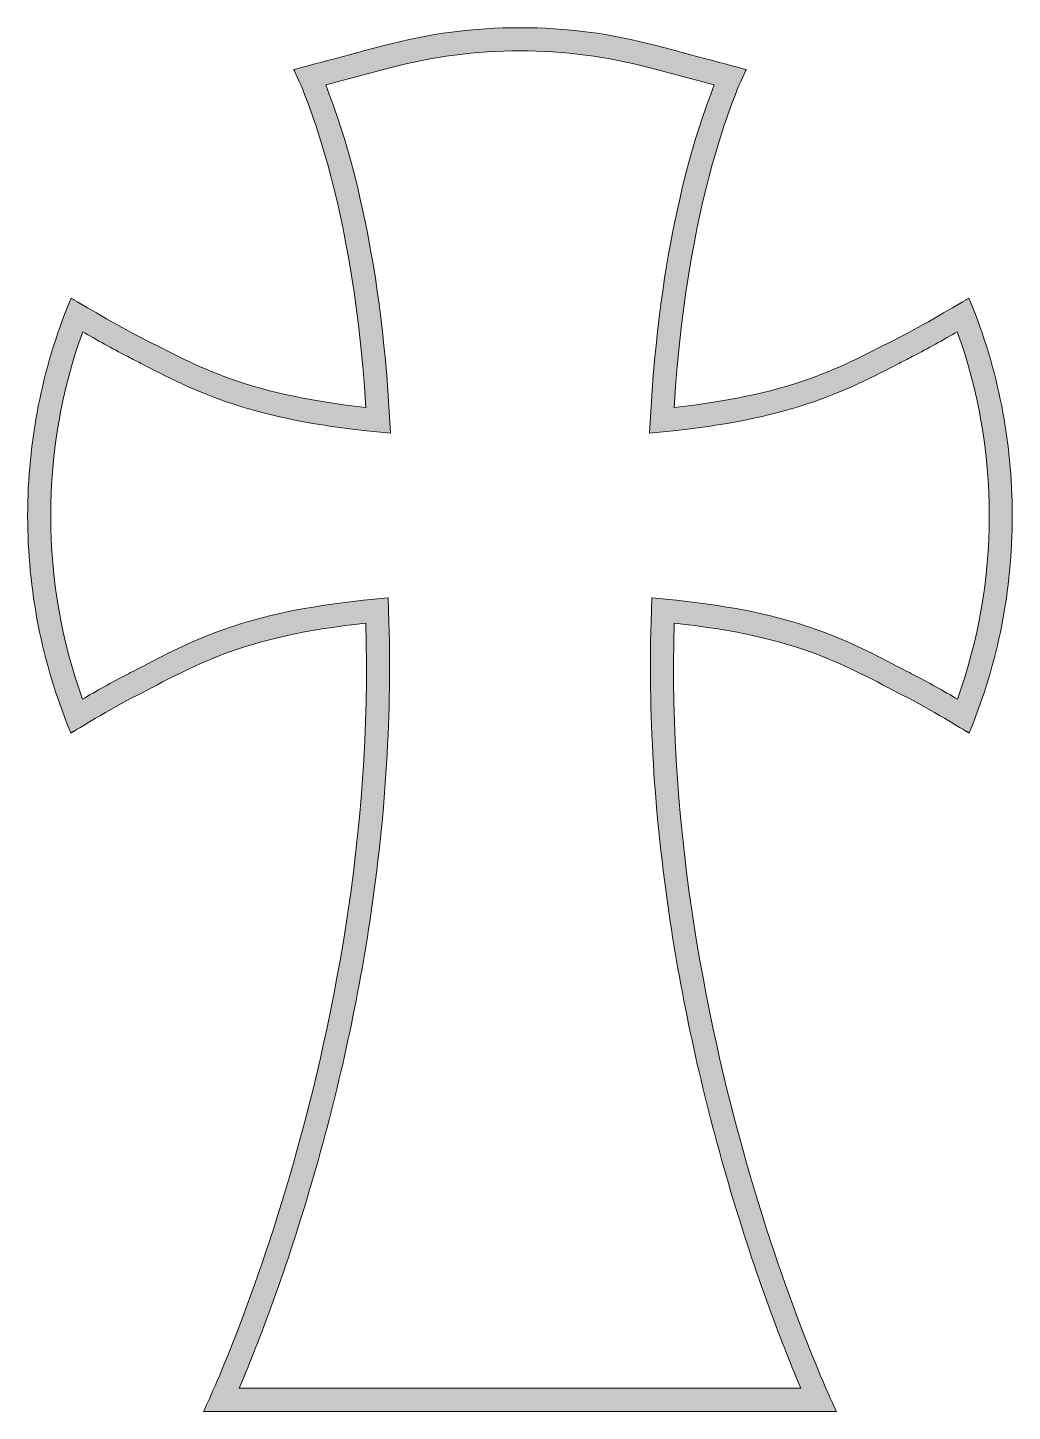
# Model space of a CAD drawing. Header units: millimetres. Extents: x -932 to 251, y -729 to -29.
# Drawn here: x 37.9 to 251.4, y -329.1 to -29.1 of the extents above; entities that cross this region are included whole.
import ezdxf

# ---------------------------------------------------------------- set-up
doc = ezdxf.new("R2010")
doc.units = ezdxf.units.MM
doc.header["$MEASUREMENT"] = 0
doc.layers.add('Layer 6', color=7, linetype='Continuous')

msp = doc.modelspace()

# ---------------------------------------------------------------- hatches: boundary and pattern name
at = {"layer": 'Layer 6'}
h = msp.add_hatch(color=1, dxfattribs=at)
h.dxf.hatch_style = 2
edge = h.paths.add_edge_path()
edge.add_spline(control_points=[(144.66, -29.1), (134.74, -29.1), (124.83, -30.39), (115.17, -32.97), (104.77, -35.74), (95.61, -38.19), (95.61, -38.19), (95.61, -38.19), (108.27, -62.4), (111.24, -111.44), (84.24, -108.53), (73.41, -101.81), (61.49, -95.75), (56.53, -93.22), (47.95, -88.08), (47.86, -88.03), (47.86, -88.03), (47.36, -87.73), (47.36, -87.73), (47.36, -87.73), (47.13, -88.27), (47.13, -88.27), (41.04, -103.08), (37.94, -118.78), (37.94, -134.93), (37.94, -151.04), (41.02, -166.71), (47.09, -181.49), (47.09, -181.49), (47.32, -182.04), (47.32, -182.04), (47.32, -182.04), (47.83, -181.73), (47.83, -181.73), (47.91, -181.68), (56.08, -176.66), (61.6, -173.86), (73.64, -167.74), (83.95, -161.06), (111.24, -158.22), (113.97, -250.43), (76.08, -329.1), (76.08, -329.1), (76.08, -329.1), (144.62, -329.1), (144.62, -329.1), (144.62, -329.1), (144.69, -329.1), (144.69, -329.1), (144.69, -329.1), (213.22, -329.1), (213.22, -329.1), (213.22, -329.1), (175.34, -250.43), (178.06, -158.22), (205.36, -161.06), (215.66, -167.74), (227.7, -173.86), (233.22, -176.66), (241.4, -181.68), (241.48, -181.73), (241.48, -181.73), (241.99, -182.04), (241.99, -182.04), (241.99, -182.04), (242.21, -181.49), (242.21, -181.49), (248.28, -166.71), (251.36, -151.04), (251.36, -134.93), (251.36, -118.78), (248.27, -103.08), (242.17, -88.27), (242.17, -88.27), (241.95, -87.73), (241.95, -87.73), (241.95, -87.73), (241.44, -88.03), (241.44, -88.03), (241.35, -88.08), (232.78, -93.22), (227.82, -95.75), (215.9, -101.81), (205.06, -108.53), (178.06, -111.44), (181.03, -62.4), (193.7, -38.19), (193.7, -38.19), (193.7, -38.19), (184.55, -35.75), (174.15, -32.97), (164.49, -30.39), (154.57, -29.1), (144.66, -29.1), (144.66, -29.1), (144.66, -29.1), (144.66, -29.1)], knot_values=[0, 0, 0, 0, 1, 1, 1, 2, 2, 2, 3, 3, 3, 4, 4, 4, 5, 5, 5, 6, 6, 6, 7, 7, 7, 8, 8, 8, 9, 9, 9, 10, 10, 10, 11, 11, 11, 12, 12, 12, 13, 13, 13, 14, 14, 14, 15, 15, 15, 16, 16, 16, 17, 17, 17, 18, 18, 18, 19, 19, 19, 20, 20, 20, 21, 21, 21, 22, 22, 22, 23, 23, 23, 24, 24, 24, 25, 25, 25, 26, 26, 26, 27, 27, 27, 28, 28, 28, 29, 29, 29, 30, 30, 30, 31, 31, 31, 32, 32, 32, 32], degree=3, periodic=1)
edge = h.paths.add_edge_path()
edge.add_spline(control_points=[(144.66, -34.1), (154.18, -34.1), (163.67, -35.34), (172.86, -37.8), (172.86, -37.8), (186.77, -41.51), (186.77, -41.51), (182.79, -51.45), (175.29, -74.5), (173.07, -111.14), (173.07, -111.14), (172.71, -117.05), (172.71, -117.05), (172.71, -117.05), (178.6, -116.41), (178.6, -116.41), (204.08, -113.66), (215.68, -107.66), (226.89, -101.85), (227.94, -101.31), (229.02, -100.74), (230.08, -100.2), (232.81, -98.82), (236.51, -96.72), (239.42, -95.02), (244.03, -107.79), (246.36, -121.19), (246.36, -134.93), (246.36, -148.62), (244.04, -161.97), (239.47, -174.69), (236.61, -173.01), (232.95, -170.91), (229.97, -169.4), (228.73, -168.77), (227.49, -168.12), (226.28, -167.5), (215.31, -161.79), (203.97, -155.89), (178.58, -153.24), (178.58, -153.24), (173.22, -152.69), (173.22, -152.69), (173.22, -152.69), (173.06, -158.07), (173.06, -158.07), (172.43, -179.41), (173.91, -201.79), (177.47, -224.59), (180.3, -242.8), (184.46, -261.32), (189.82, -279.64), (195.83, -300.16), (201.93, -315.66), (205.52, -324.1), (205.52, -324.1), (144.69, -324.1), (144.69, -324.1), (144.69, -324.1), (144.62, -324.1), (144.62, -324.1), (144.62, -324.1), (83.78, -324.1), (83.78, -324.1), (87.37, -315.66), (93.48, -300.16), (99.48, -279.64), (104.85, -261.32), (109, -242.8), (111.84, -224.59), (115.39, -201.79), (116.87, -179.41), (116.24, -158.07), (116.24, -158.07), (116.08, -152.69), (116.08, -152.69), (116.08, -152.69), (110.73, -153.24), (110.73, -153.24), (85.33, -155.89), (73.99, -161.79), (63.03, -167.5), (61.82, -168.12), (60.57, -168.77), (59.34, -169.4), (56.36, -170.91), (52.69, -173.01), (49.83, -174.69), (45.26, -161.97), (42.94, -148.62), (42.94, -134.93), (42.94, -121.19), (45.28, -107.79), (49.88, -95.02), (52.79, -96.71), (56.49, -98.81), (59.22, -100.2), (60.28, -100.74), (61.37, -101.31), (62.41, -101.85), (73.63, -107.66), (85.22, -113.66), (110.71, -116.41), (110.71, -116.41), (116.59, -117.05), (116.59, -117.05), (116.59, -117.05), (116.23, -111.14), (116.23, -111.14), (114.01, -74.5), (106.51, -51.45), (102.54, -41.51), (102.54, -41.51), (116.46, -37.8), (116.46, -37.8), (125.65, -35.34), (135.14, -34.1), (144.66, -34.1)], knot_values=[0, 0, 0, 0, 0.352778, 0.352778, 0.352778, 0.705556, 0.705556, 0.705556, 1.058333, 1.058333, 1.058333, 1.411111, 1.411111, 1.411111, 1.763889, 1.763889, 1.763889, 2.116667, 2.116667, 2.116667, 2.469444, 2.469444, 2.469444, 2.822222, 2.822222, 2.822222, 3.175, 3.175, 3.175, 3.527778, 3.527778, 3.527778, 3.880556, 3.880556, 3.880556, 4.233333, 4.233333, 4.233333, 4.586111, 4.586111, 4.586111, 4.938889, 4.938889, 4.938889, 5.291667, 5.291667, 5.291667, 5.644444, 5.644444, 5.644444, 5.997222, 5.997222, 5.997222, 6.35, 6.35, 6.35, 6.702778, 6.702778, 6.702778, 7.055556, 7.055556, 7.055556, 7.408333, 7.408333, 7.408333, 7.761111, 7.761111, 7.761111, 8.113889, 8.113889, 8.113889, 8.466667, 8.466667, 8.466667, 8.819444, 8.819444, 8.819444, 9.172222, 9.172222, 9.172222, 9.525, 9.525, 9.525, 9.877778, 9.877778, 9.877778, 10.230556, 10.230556, 10.230556, 10.583333, 10.583333, 10.583333, 10.936111, 10.936111, 10.936111, 11.288889, 11.288889, 11.288889, 11.641667, 11.641667, 11.641667, 11.994444, 11.994444, 11.994444, 12.347222, 12.347222, 12.347222, 12.7, 12.7, 12.7, 13.052778, 13.052778, 13.052778, 13.405556, 13.405556, 13.405556, 13.758333, 13.758333, 13.758333, 13.758333], degree=3, periodic=0)
edge.add_line((144.66, -34.1), (144.66, -34.1))

# ---------------------------------------------------------------- linework, layer by layer
at = {"layer": 'Layer 6', "lineweight": 0}
for points, knots in [([(144.66, -29.1), (134.74, -29.1), (124.83, -30.39), (115.17, -32.97), (104.77, -35.74), (95.61, -38.19), (95.61, -38.19), (95.61, -38.19), (108.27, -62.4), (111.24, -111.44), (84.24, -108.53), (73.41, -101.81), (61.49, -95.75), (56.53, -93.22), (47.95, -88.08), (47.86, -88.03), (47.86, -88.03), (47.36, -87.73), (47.36, -87.73), (47.36, -87.73), (47.13, -88.27), (47.13, -88.27), (41.04, -103.08), (37.94, -118.78), (37.94, -134.93), (37.94, -151.04), (41.02, -166.71), (47.09, -181.49), (47.09, -181.49), (47.32, -182.04), (47.32, -182.04), (47.32, -182.04), (47.83, -181.73), (47.83, -181.73), (47.91, -181.68), (56.08, -176.66), (61.6, -173.86), (73.64, -167.74), (83.95, -161.06), (111.24, -158.22), (113.97, -250.43), (76.08, -329.1), (76.08, -329.1), (76.08, -329.1), (144.62, -329.1), (144.62, -329.1), (144.62, -329.1), (144.69, -329.1), (144.69, -329.1), (144.69, -329.1), (213.22, -329.1), (213.22, -329.1), (213.22, -329.1), (175.34, -250.43), (178.06, -158.22), (205.36, -161.06), (215.66, -167.74), (227.7, -173.86), (233.22, -176.66), (241.4, -181.68), (241.48, -181.73), (241.48, -181.73), (241.99, -182.04), (241.99, -182.04), (241.99, -182.04), (242.21, -181.49), (242.21, -181.49), (248.28, -166.71), (251.36, -151.04), (251.36, -134.93), (251.36, -118.78), (248.27, -103.08), (242.17, -88.27), (242.17, -88.27), (241.95, -87.73), (241.95, -87.73), (241.95, -87.73), (241.44, -88.03), (241.44, -88.03), (241.35, -88.08), (232.78, -93.22), (227.82, -95.75), (215.9, -101.81), (205.06, -108.53), (178.06, -111.44), (181.03, -62.4), (193.7, -38.19), (193.7, -38.19), (193.7, -38.19), (184.55, -35.75), (174.15, -32.97), (164.49, -30.39), (154.57, -29.1), (144.66, -29.1), (144.66, -29.1), (144.66, -29.1), (144.66, -29.1)], [0, 0, 0, 0, 1, 1, 1, 2, 2, 2, 3, 3, 3, 4, 4, 4, 5, 5, 5, 6, 6, 6, 7, 7, 7, 8, 8, 8, 9, 9, 9, 10, 10, 10, 11, 11, 11, 12, 12, 12, 13, 13, 13, 14, 14, 14, 15, 15, 15, 16, 16, 16, 17, 17, 17, 18, 18, 18, 19, 19, 19, 20, 20, 20, 21, 21, 21, 22, 22, 22, 23, 23, 23, 24, 24, 24, 25, 25, 25, 26, 26, 26, 27, 27, 27, 28, 28, 28, 29, 29, 29, 30, 30, 30, 31, 31, 31, 32, 32, 32, 32]), ([(144.66, -34.1), (154.18, -34.1), (163.67, -35.34), (172.86, -37.8), (172.86, -37.8), (186.77, -41.51), (186.77, -41.51), (182.79, -51.45), (175.29, -74.5), (173.07, -111.14), (173.07, -111.14), (172.71, -117.05), (172.71, -117.05), (172.71, -117.05), (178.6, -116.41), (178.6, -116.41), (204.08, -113.66), (215.68, -107.66), (226.89, -101.85), (227.94, -101.31), (229.02, -100.74), (230.08, -100.2), (232.81, -98.82), (236.51, -96.72), (239.42, -95.02), (244.03, -107.79), (246.36, -121.19), (246.36, -134.93), (246.36, -148.62), (244.04, -161.97), (239.47, -174.69), (236.61, -173.01), (232.95, -170.91), (229.97, -169.4), (228.73, -168.77), (227.49, -168.12), (226.28, -167.5), (215.31, -161.79), (203.97, -155.89), (178.58, -153.24), (178.58, -153.24), (173.22, -152.69), (173.22, -152.69), (173.22, -152.69), (173.06, -158.07), (173.06, -158.07), (172.43, -179.41), (173.91, -201.79), (177.47, -224.59), (180.3, -242.8), (184.46, -261.32), (189.82, -279.64), (195.83, -300.16), (201.93, -315.66), (205.52, -324.1), (205.52, -324.1), (144.69, -324.1), (144.69, -324.1), (144.69, -324.1), (144.62, -324.1), (144.62, -324.1), (144.62, -324.1), (83.78, -324.1), (83.78, -324.1), (87.37, -315.66), (93.48, -300.16), (99.48, -279.64), (104.85, -261.32), (109, -242.8), (111.84, -224.59), (115.39, -201.79), (116.87, -179.41), (116.24, -158.07), (116.24, -158.07), (116.08, -152.69), (116.08, -152.69), (116.08, -152.69), (110.73, -153.24), (110.73, -153.24), (85.33, -155.89), (73.99, -161.79), (63.03, -167.5), (61.82, -168.12), (60.57, -168.77), (59.34, -169.4), (56.36, -170.91), (52.69, -173.01), (49.83, -174.69), (45.26, -161.97), (42.94, -148.62), (42.94, -134.93), (42.94, -121.19), (45.28, -107.79), (49.88, -95.02), (52.79, -96.71), (56.49, -98.81), (59.22, -100.2), (60.28, -100.74), (61.37, -101.31), (62.41, -101.85), (73.63, -107.66), (85.22, -113.66), (110.71, -116.41), (110.71, -116.41), (116.59, -117.05), (116.59, -117.05), (116.59, -117.05), (116.23, -111.14), (116.23, -111.14), (114.01, -74.5), (106.51, -51.45), (102.54, -41.51), (102.54, -41.51), (116.46, -37.8), (116.46, -37.8), (125.65, -35.34), (135.14, -34.1), (144.66, -34.1)], [0, 0, 0, 0, 1, 1, 1, 2, 2, 2, 3, 3, 3, 4, 4, 4, 5, 5, 5, 6, 6, 6, 7, 7, 7, 8, 8, 8, 9, 9, 9, 10, 10, 10, 11, 11, 11, 12, 12, 12, 13, 13, 13, 14, 14, 14, 15, 15, 15, 16, 16, 16, 17, 17, 17, 18, 18, 18, 19, 19, 19, 20, 20, 20, 21, 21, 21, 22, 22, 22, 23, 23, 23, 24, 24, 24, 25, 25, 25, 26, 26, 26, 27, 27, 27, 28, 28, 28, 29, 29, 29, 30, 30, 30, 31, 31, 31, 32, 32, 32, 33, 33, 33, 34, 34, 34, 35, 35, 35, 36, 36, 36, 37, 37, 37, 38, 38, 38, 39, 39, 39, 39])]:
    msp.add_open_spline(points, degree=3, knots=knots, dxfattribs=at)

doc.saveas('drawing.dxf')
